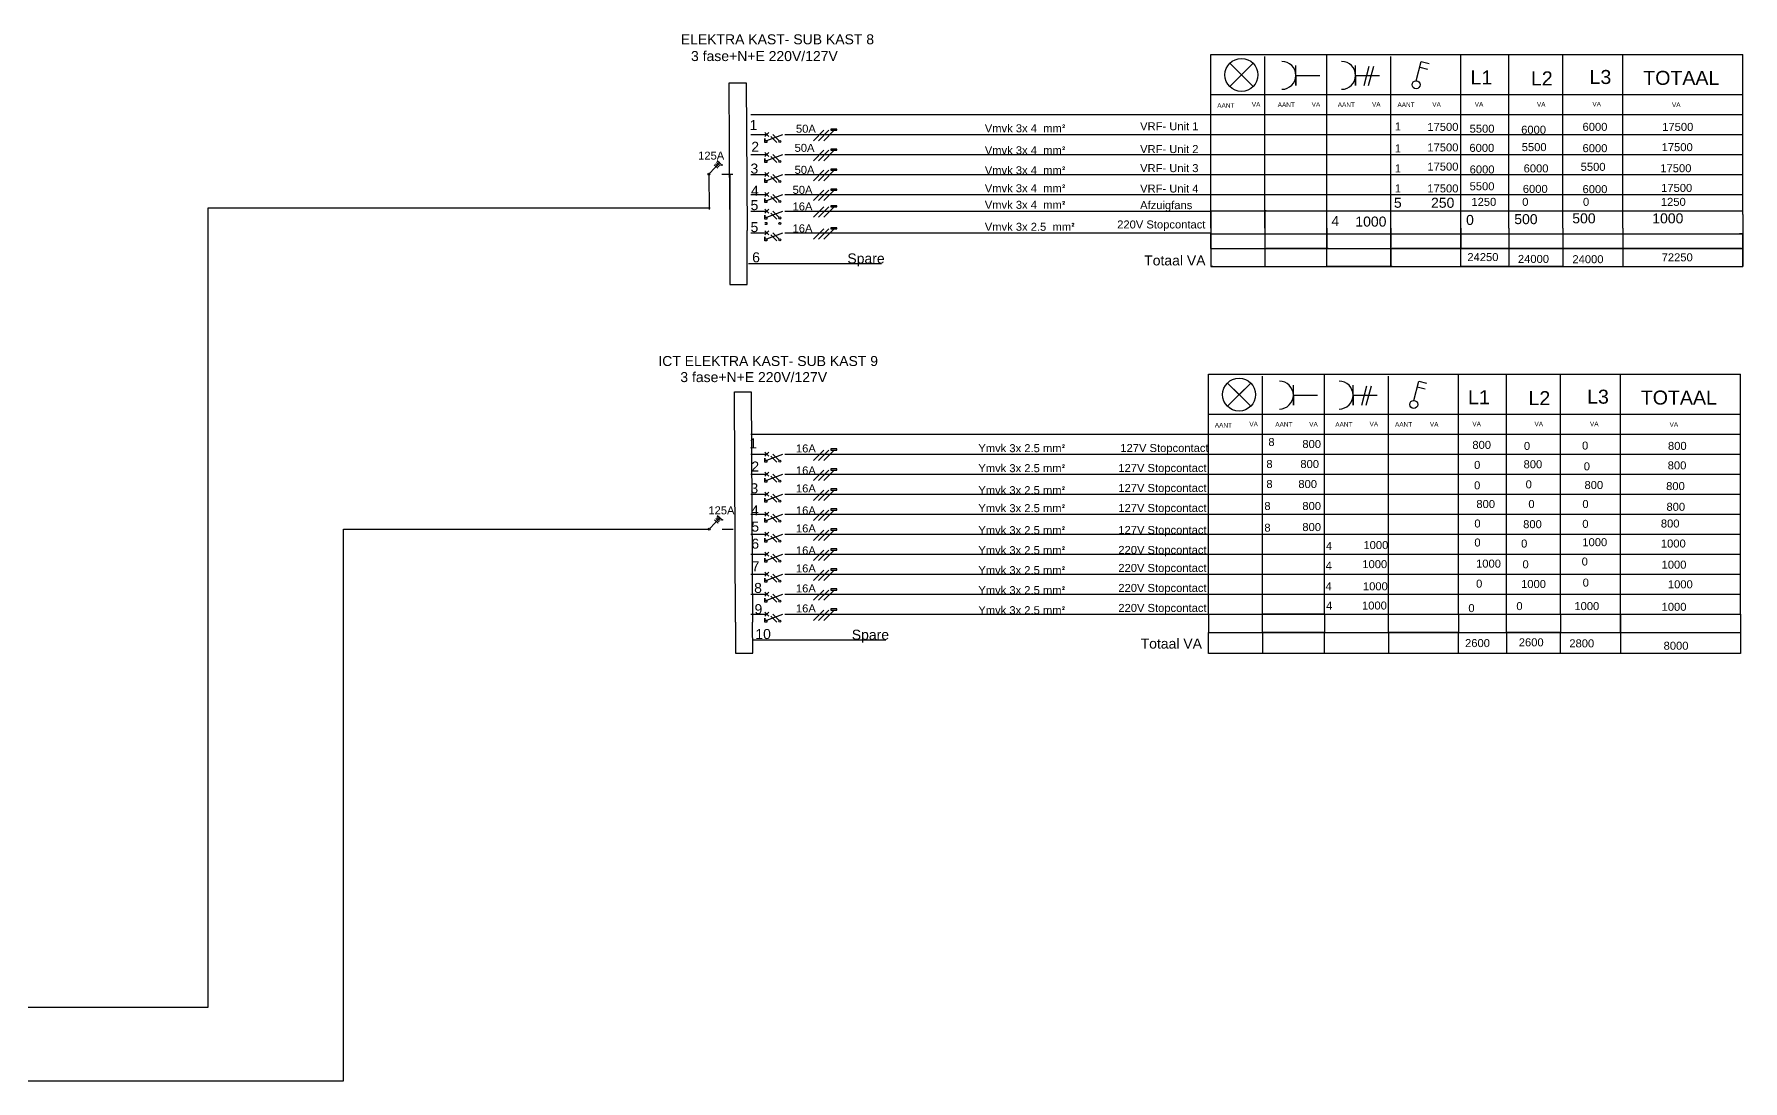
# Model space of a CAD drawing. Header units: inches. Extents: x 622 to 1689, y 364 to 1090.
# Drawn here: x 1262.3 to 1689.4, y 676.1 to 937.9 of the extents above; entities that cross this region are included whole.
import ezdxf

# ---------------------------------------------------------------- set-up
doc = ezdxf.new("R2010")
doc.units = ezdxf.units.IN
doc.header["$MEASUREMENT"] = 0
doc.linetypes.add('ACAD_ISO02W100', pattern=[15, 12, -3])
doc.layers.add('schakelkast stippel', color=7, linetype='ACAD_ISO02W100')
doc.layers.add('subpaneel kasten', color=7, linetype='Continuous')
doc.styles.get("Standard").update_dxf_attribs({"font": 'arial.ttf'})

msp = doc.modelspace()

# ---------------------------------------------------------------- linework, layer by layer
for p, q in [((1431.13, 903), (1433.56, 905.7)), ((1433.27, 905.37), (1432.82, 905.77)), ((1432.82, 905.77), (1433.64, 905.04)), ((1433.56, 905.7), (1432.97, 906.19)), ((1432.97, 906.19), (1433.58, 905.68)), ((1433.58, 905.68), (1434.12, 905.23)), ((1432.3, 905.18), (1433.12, 904.45)), ((1432.56, 905.48), (1433.38, 904.75)), ((1433.12, 904.45), (1433.2, 904.38)), ((1433.38, 904.75), (1433.46, 904.68)), ((1433.64, 905.04), (1433.72, 904.97)), ((1431.21, 814.26), (1433.64, 816.95)), ((1432.38, 816.43), (1433.21, 815.7)), ((1432.64, 816.73), (1433.46, 816)), ((1433.35, 816.63), (1432.9, 817.03)), ((1432.9, 817.03), (1433.72, 816.29)), ((1433.64, 816.95), (1433.05, 817.45)), ((1433.05, 817.45), (1433.67, 816.94)), ((1433.46, 816), (1433.54, 815.94)), ((1433.67, 816.94), (1434.2, 816.48)), ((1433.72, 816.29), (1433.8, 816.23)), ((1433.21, 815.7), (1433.28, 815.64))]:
    msp.add_line(p, q)
at = {"linetype": 'Continuous'}
for p, q in [((1430.96, 902.84), (1431.03, 894.04)), ((1436.16, 902.84), (1436.16, 882.88)), ((1305.76, 694.55), (1305.76, 894.41)), ((1305.76, 894.41), (1431.29, 894.41)), ((1556.41, 893.71), (1556.41, 879.8)), ((1570.23, 893.71), (1569.91, 893.71)), ((1569.91, 893.71), (1569.91, 884.31)), ((1689.41, 892.79), (1689.41, 879.8)), ((1440.5, 882.88), (1440.47, 888.78)), ((1585.41, 879.8), (1585.41, 889.39)), ((1585.41, 889.39), (1585.41, 884.31)), ((1601.41, 879.8), (1601.41, 889.39)), ((1601.41, 889.39), (1601.41, 879.8)), ((1618.91, 879.8), (1618.91, 889.39)), ((1618.91, 889.39), (1618.91, 884.31)), ((1630.91, 889.39), (1630.91, 879.8)), ((1644.41, 889.39), (1644.41, 879.8)), ((1659.41, 889.39), (1659.41, 879.8)), ((1556.41, 884.31), (1556.41, 887.98)), ((1556.41, 887.98), (1557.22, 887.98)), ((1556.6, 884.31), (1556.41, 884.31)), ((1556.6, 887.98), (1689.23, 887.98)), ((1569.91, 884.31), (1569.91, 879.8)), ((1585.73, 884.31), (1570.23, 884.31)), ((1585.41, 884.31), (1570.23, 884.31)), ((1659.73, 884.31), (1601.73, 884.31)), ((1618.91, 884.31), (1601.73, 884.31)), ((1631.23, 884.31), (1644.73, 884.31)), ((1659.73, 884.31), (1644.73, 884.31)), ((1689.09, 884.31), (1659.73, 884.31)), ((1689.41, 887.98), (1688.62, 887.98)), ((1689.41, 879.8), (1689.41, 887.98)), ((1436.16, 882.88), (1436.16, 875.25)), ((1440.54, 875.25), (1440.5, 882.88)), ((1556.41, 879.8), (1556.92, 879.8)), ((1556.6, 879.8), (1689.41, 879.8)), ((1556.92, 879.8), (1556.6, 879.8)), ((1601.41, 879.8), (1585.41, 879.8)), ((1601.73, 879.8), (1585.73, 879.8)), ((1630.91, 879.8), (1618.91, 879.8)), ((1619.23, 879.8), (1631.23, 879.8)), ((1644.41, 879.8), (1631.23, 879.8)), ((1644.73, 879.8), (1659.73, 879.8)), ((1436.16, 875.25), (1440.54, 875.25)), ((1339.56, 676.15), (1339.56, 814.09)), ((1339.56, 814.09), (1415.4, 814.09)), ((1415.4, 814.09), (1431.03, 814.09)), ((1437.61, 790.87), (1437.61, 783.05)), ((1441.89, 783.05), (1441.85, 790.87)), ((1555.8, 792.85), (1555.8, 788.29)), ((1584.8, 792.85), (1569.3, 792.85)), ((1569.3, 792.85), (1584.8, 792.85)), ((1569.3, 788.29), (1569.3, 792.35)), ((1584.8, 792.85), (1584.8, 788.29)), ((1600.8, 788.29), (1600.8, 792.85)), ((1600.8, 792.85), (1618.3, 792.85)), ((1618.3, 792.85), (1618.3, 788.29)), ((1630.3, 788.29), (1630.3, 792.85)), ((1630.3, 792.85), (1643.8, 792.85)), ((1643.8, 792.85), (1643.8, 788.29)), ((1658.8, 788.29), (1658.8, 792.85)), ((1658.8, 792.85), (1658.8, 783.02)), ((1688.8, 792.85), (1688.8, 783.02)), ((1555.8, 788.29), (1688.8, 788.29)), ((1555.8, 783.02), (1555.8, 788.29)), ((1555.8, 788.29), (1569.3, 788.29)), ((1584.8, 788.29), (1569.3, 788.29)), ((1569.3, 788.29), (1569.3, 783.02)), ((1584.8, 788.29), (1600.8, 788.29)), ((1584.8, 783.02), (1584.8, 788.29)), ((1618.3, 788.29), (1600.8, 788.29)), ((1600.8, 788.29), (1600.8, 783.02)), ((1618.3, 788.29), (1630.3, 788.29)), ((1618.3, 783.02), (1618.3, 788.29)), ((1643.8, 788.29), (1630.3, 788.29)), ((1630.3, 788.29), (1630.3, 783.02)), ((1643.8, 788.29), (1658.8, 788.29)), ((1643.8, 783.02), (1643.8, 788.29)), ((1437.61, 783.05), (1441.89, 783.05)), ((1688.8, 783.02), (1555.8, 783.02)), ((1600.8, 783.02), (1584.8, 783.02)), ((1630.3, 783.02), (1618.3, 783.02)), ((1658.8, 783.02), (1643.8, 783.02)), ((941.35, 694.55), (1305.76, 694.55)), ((931.24, 676.15), (1339.56, 676.15))]:
    msp.add_line(p, q, dxfattribs=at)
for centre, radius in [((1430.96, 902.84), 0.236), ((1434.19, 905.16), 0.0966), ((1434.28, 816.42), 0.0966), ((1431.04, 814.09), 0.236)]:
    msp.add_circle(centre, radius)
at = {"layer": 'subpaneel kasten'}
for p, q in [((1556.41, 932.79), (1689.41, 932.79)), ((1556.41, 889.39), (1556.41, 932.79)), ((1569.91, 889.39), (1569.91, 932.29)), ((1585.41, 889.39), (1585.41, 932.79)), ((1601.41, 889.39), (1601.41, 932.29)), ((1618.91, 889.39), (1618.91, 932.79)), ((1630.91, 889.39), (1630.91, 932.79)), ((1644.41, 889.39), (1644.41, 932.79)), ((1659.41, 889.39), (1659.41, 932.79)), ((1689.41, 892.79), (1689.41, 932.79)), ((1566.99, 930.59), (1561.17, 924.77)), ((1564.08, 927.68), (1561.17, 930.59)), ((1561.17, 930.59), (1566.99, 924.77)), ((1564.08, 927.68), (1566.99, 930.59)), ((1577.66, 925.06), (1577.66, 930.06)), ((1577.66, 927.56), (1583.66, 927.56)), ((1577.66, 927.56), (1577.66, 925.06)), ((1592.59, 925.06), (1592.59, 930.06)), ((1592.59, 927.56), (1598.59, 927.56)), ((1592.59, 927.56), (1592.59, 925.06)), ((1594.74, 925.02), (1596.03, 929.85)), ((1595.87, 925.02), (1597.16, 929.85)), ((1607.74, 926.23), (1609.04, 931.06)), ((1608.65, 929.61), (1610.58, 929.1)), ((1609.04, 931.06), (1610.97, 930.55)), ((1556.41, 922.79), (1689.41, 922.79)), ((1441.41, 917.79), (1556.41, 917.79)), ((1462.9, 914.09), (1461.44, 914.09)), ((1461.44, 914.09), (1461.44, 913.83)), ((1462.9, 913.83), (1462.9, 914.09)), ((1556.41, 917.79), (1689.41, 917.79)), ((1441.41, 912.79), (1445.41, 912.79)), ((1445.91, 913.29), (1444.91, 912.29)), ((1444.91, 913.29), (1445.91, 912.29)), ((1444.91, 910.79), (1444.91, 911.79)), ((1444.91, 911.79), (1444.91, 911.29)), ((1444.91, 911.29), (1445.41, 911.29)), ((1444.91, 910.79), (1444.91, 910.79)), ((1444.91, 910.79), (1444.91, 910.79)), ((1445.41, 910.79), (1444.91, 910.79)), ((1445.41, 911.29), (1449.41, 912.79)), ((1445.41, 911.29), (1445.41, 910.79)), ((1446.41, 912.29), (1447.91, 910.79)), ((1446.91, 912.79), (1448.41, 911.29)), ((1448.41, 911.29), (1447.91, 911.79)), ((1447.91, 911.79), (1447.91, 911.79)), ((1449.91, 912.79), (1556.41, 912.79)), ((1457.07, 911.24), (1459.65, 913.83)), ((1457.41, 912.79), (1556.71, 912.79)), ((1458.36, 911.24), (1460.94, 913.83)), ((1459.65, 911.24), (1462.24, 913.83)), ((1461.44, 913.83), (1461.7, 913.83)), ((1461.57, 913.83), (1462.9, 913.83)), ((1556.41, 912.79), (1689.41, 912.79)), ((1441.41, 907.79), (1445.41, 907.79)), ((1445.91, 908.29), (1444.91, 907.29)), ((1444.91, 908.29), (1445.91, 907.29)), ((1444.91, 905.79), (1444.91, 906.79)), ((1444.91, 906.79), (1444.91, 906.29)), ((1444.91, 906.29), (1445.41, 906.29)), ((1444.91, 905.79), (1444.91, 905.79)), ((1444.91, 905.79), (1444.91, 905.79)), ((1445.41, 905.79), (1444.91, 905.79)), ((1445.41, 906.29), (1449.41, 907.79)), ((1445.41, 906.29), (1445.41, 905.79)), ((1446.41, 907.29), (1447.91, 905.79)), ((1446.91, 907.79), (1448.41, 906.29)), ((1448.41, 906.29), (1447.91, 906.79)), ((1447.91, 906.79), (1447.91, 906.79)), ((1449.91, 907.79), (1556.41, 907.79)), ((1457.07, 906.24), (1459.65, 908.83)), ((1457.41, 907.79), (1556.61, 907.79)), ((1458.36, 906.24), (1460.94, 908.83)), ((1459.65, 906.24), (1462.24, 908.83)), ((1462.9, 909.09), (1461.44, 909.09)), ((1461.44, 909.09), (1461.44, 908.83)), ((1461.44, 908.83), (1461.7, 908.83)), ((1461.57, 908.83), (1462.9, 908.83)), ((1462.9, 908.83), (1462.9, 909.09)), ((1556.41, 907.79), (1689.41, 907.79)), ((1434.19, 902.84), (1436.91, 902.84)), ((1441.41, 902.79), (1445.41, 902.79)), ((1445.91, 903.29), (1444.91, 902.29)), ((1444.91, 903.29), (1445.91, 902.29)), ((1444.91, 900.79), (1444.91, 901.79)), ((1444.91, 901.79), (1444.91, 901.29)), ((1444.91, 901.29), (1445.41, 901.29)), ((1445.41, 901.29), (1449.41, 902.79)), ((1445.41, 901.29), (1445.41, 900.79)), ((1446.41, 902.29), (1447.91, 900.79)), ((1446.91, 902.79), (1448.41, 901.29)), ((1448.41, 901.29), (1447.91, 901.79)), ((1447.91, 901.79), (1447.91, 901.79)), ((1449.91, 902.79), (1556.41, 902.79)), ((1457.07, 901.24), (1459.65, 903.83)), ((1457.91, 902.79), (1556.31, 902.79)), ((1458.36, 901.24), (1460.94, 903.83)), ((1459.65, 901.24), (1462.24, 903.83)), ((1462.9, 904.09), (1461.44, 904.09)), ((1461.44, 904.09), (1461.44, 903.83)), ((1461.44, 903.83), (1461.7, 903.83)), ((1461.57, 903.83), (1462.9, 903.83)), ((1462.9, 903.83), (1462.9, 904.09)), ((1556.41, 902.79), (1689.41, 902.79)), ((1556.41, 902.79), (1689.41, 902.79)), ((1556.41, 902.79), (1689.41, 902.79)), ((1441.41, 897.79), (1445.41, 897.79)), ((1444.91, 900.79), (1444.91, 900.79)), ((1444.91, 900.79), (1444.91, 900.79)), ((1445.41, 900.79), (1444.91, 900.79)), ((1445.91, 898.29), (1444.91, 897.29)), ((1444.91, 898.29), (1445.91, 897.29)), ((1445.41, 896.29), (1449.41, 897.79)), ((1446.41, 897.29), (1447.91, 895.79)), ((1446.91, 897.79), (1448.41, 896.29)), ((1449.91, 897.79), (1556.41, 897.79)), ((1457.07, 896.24), (1459.65, 898.83)), ((1457.41, 897.79), (1556.41, 897.79)), ((1458.36, 896.24), (1460.94, 898.83)), ((1459.65, 896.24), (1462.24, 898.83)), ((1462.9, 899.09), (1461.44, 899.09)), ((1461.44, 899.09), (1461.44, 898.83)), ((1461.44, 898.83), (1461.7, 898.83)), ((1461.57, 898.83), (1462.9, 898.83)), ((1462.9, 898.83), (1462.9, 899.09)), ((1556.41, 897.79), (1689.41, 897.79)), ((1556.41, 897.79), (1689.41, 897.79)), ((1441.41, 893.65), (1445.41, 893.65)), ((1444.91, 895.79), (1444.91, 896.79)), ((1444.91, 896.79), (1444.91, 896.29)), ((1444.91, 896.29), (1445.41, 896.29)), ((1444.91, 895.79), (1444.91, 895.79)), ((1444.91, 895.79), (1444.91, 895.79)), ((1445.41, 895.79), (1444.91, 895.79)), ((1445.91, 894.15), (1444.91, 893.15)), ((1444.91, 894.15), (1445.91, 893.15)), ((1445.41, 896.29), (1445.41, 895.79)), ((1445.41, 892.15), (1449.41, 893.65)), ((1446.41, 893.15), (1447.91, 891.65)), ((1446.91, 893.65), (1448.41, 892.15)), ((1448.41, 896.29), (1447.91, 896.79)), ((1447.91, 896.79), (1447.91, 896.79)), ((1449.91, 893.65), (1556.41, 893.65)), ((1457.07, 892.1), (1459.65, 894.69)), ((1457.41, 893.65), (1556.41, 893.65)), ((1458.36, 892.1), (1460.94, 894.69)), ((1459.65, 892.1), (1462.24, 894.69)), ((1462.9, 894.95), (1461.44, 894.95)), ((1461.44, 894.95), (1461.44, 894.69)), ((1461.44, 894.69), (1461.7, 894.69)), ((1461.57, 894.69), (1462.9, 894.69)), ((1462.9, 894.69), (1462.9, 894.95)), ((1556.28, 893.71), (1689.28, 893.71)), ((1444.91, 891.65), (1444.91, 892.65)), ((1444.91, 892.65), (1444.91, 892.15)), ((1444.91, 892.15), (1445.41, 892.15)), ((1444.91, 891.65), (1444.91, 891.65)), ((1444.91, 891.65), (1444.91, 891.65)), ((1445.41, 891.65), (1444.91, 891.65)), ((1444.91, 890.81), (1445.41, 890.81)), ((1444.91, 890.31), (1444.91, 890.31)), ((1444.91, 890.31), (1444.91, 890.31)), ((1445.41, 890.31), (1444.91, 890.31)), ((1445.91, 888.66), (1444.91, 887.66)), ((1444.91, 888.66), (1445.91, 887.66)), ((1445.41, 892.15), (1445.41, 891.65)), ((1445.41, 890.81), (1445.41, 890.31)), ((1448.41, 892.15), (1447.91, 892.65)), ((1447.91, 892.65), (1447.91, 892.65)), ((1457.07, 886.61), (1459.65, 889.2)), ((1458.36, 886.61), (1460.94, 889.2)), ((1459.65, 886.61), (1462.24, 889.2)), ((1462.9, 889.46), (1461.44, 889.46)), ((1461.44, 889.46), (1461.44, 889.2)), ((1461.44, 889.2), (1461.7, 889.2)), ((1461.57, 889.2), (1462.9, 889.2)), ((1462.9, 889.2), (1462.9, 889.46)), ((1441.41, 888.16), (1445.41, 888.16)), ((1444.91, 886.16), (1444.91, 887.16)), ((1444.91, 887.16), (1444.91, 886.66)), ((1444.91, 886.66), (1445.41, 886.66)), ((1444.91, 886.16), (1444.91, 886.16)), ((1444.91, 886.16), (1444.91, 886.16)), ((1445.41, 886.16), (1444.91, 886.16)), ((1445.41, 886.66), (1449.41, 888.16)), ((1445.41, 886.66), (1445.41, 886.16)), ((1446.41, 887.66), (1447.91, 886.16)), ((1446.91, 888.16), (1448.41, 886.66)), ((1448.41, 886.66), (1447.91, 887.16)), ((1447.91, 887.16), (1447.91, 887.16)), ((1449.91, 888.16), (1556.41, 888.16)), ((1457.41, 888.16), (1556.41, 888.16)), ((1556.6, 884.31), (1689.41, 884.31)), ((1440.86, 880.5), (1474.06, 880.5)), ((1555.8, 852.85), (1688.8, 852.85)), ((1555.8, 792.85), (1555.8, 852.85)), ((1566.38, 850.64), (1560.56, 844.82)), ((1563.47, 847.73), (1560.56, 850.64)), ((1560.56, 850.64), (1566.38, 844.82)), ((1563.47, 847.73), (1566.38, 850.64)), ((1569.3, 792.35), (1569.3, 852.35)), ((1577.05, 845.11), (1577.05, 850.11)), ((1584.8, 792.85), (1584.8, 852.85)), ((1591.98, 845.11), (1591.98, 850.11)), ((1600.8, 792.35), (1600.8, 852.35)), ((1607.13, 846.29), (1608.43, 851.12)), ((1608.43, 851.12), (1610.36, 850.6)), ((1618.3, 792.85), (1618.3, 852.85)), ((1630.3, 792.85), (1630.3, 852.85)), ((1643.8, 792.85), (1643.8, 852.85)), ((1658.8, 792.85), (1658.8, 852.85)), ((1688.8, 792.85), (1688.8, 852.85)), ((1577.05, 847.61), (1583.05, 847.61)), ((1577.05, 847.61), (1577.05, 845.11)), ((1591.98, 847.61), (1597.98, 847.61)), ((1591.98, 847.61), (1591.98, 845.11)), ((1594.13, 845.08), (1595.43, 849.91)), ((1595.26, 845.08), (1596.55, 849.91)), ((1608.04, 849.67), (1609.97, 849.15)), ((1555.8, 842.85), (1688.8, 842.85)), ((1441.42, 837.85), (1556.42, 837.85)), ((1555.8, 837.85), (1688.8, 837.85)), ((1445.92, 833.35), (1444.92, 832.35)), ((1444.92, 833.35), (1445.92, 832.35)), ((1457.08, 831.3), (1459.66, 833.88)), ((1458.37, 831.3), (1460.95, 833.88)), ((1459.66, 831.3), (1462.24, 833.88)), ((1462.91, 834.15), (1461.45, 834.15)), ((1461.45, 834.15), (1461.45, 833.88)), ((1461.45, 833.88), (1461.71, 833.88)), ((1461.58, 833.88), (1462.91, 833.88)), ((1462.91, 833.88), (1462.91, 834.15)), ((1441.42, 832.85), (1445.42, 832.85)), ((1444.92, 830.85), (1444.92, 831.85)), ((1444.92, 831.85), (1444.92, 831.35)), ((1444.92, 831.35), (1445.42, 831.35)), ((1444.92, 830.85), (1444.92, 830.85)), ((1444.92, 830.85), (1444.92, 830.85)), ((1445.42, 830.85), (1444.92, 830.85)), ((1445.42, 831.35), (1449.42, 832.85)), ((1445.42, 831.35), (1445.42, 830.85)), ((1446.42, 832.35), (1447.92, 830.85)), ((1446.92, 832.85), (1448.42, 831.35)), ((1448.42, 831.35), (1447.92, 831.85)), ((1447.92, 831.85), (1447.92, 831.85)), ((1449.92, 832.85), (1556.42, 832.85)), ((1457.08, 826.3), (1459.66, 828.88)), ((1457.42, 832.85), (1556.71, 832.85)), ((1458.37, 826.3), (1460.95, 828.88)), ((1459.66, 826.3), (1462.24, 828.88)), ((1462.91, 829.15), (1461.45, 829.15)), ((1461.45, 829.15), (1461.45, 828.88)), ((1461.45, 828.88), (1461.71, 828.88)), ((1461.58, 828.88), (1462.91, 828.88)), ((1462.91, 828.88), (1462.91, 829.15)), ((1555.8, 832.85), (1688.8, 832.85)), ((1441.42, 827.85), (1445.42, 827.85)), ((1445.92, 828.35), (1444.92, 827.35)), ((1444.92, 828.35), (1445.92, 827.35)), ((1444.92, 825.85), (1444.92, 826.85)), ((1444.92, 826.85), (1444.92, 826.35)), ((1444.92, 826.35), (1445.42, 826.35)), ((1444.92, 825.85), (1444.92, 825.85)), ((1444.92, 825.85), (1444.92, 825.85)), ((1445.42, 825.85), (1444.92, 825.85)), ((1445.42, 826.35), (1449.42, 827.85)), ((1445.42, 826.35), (1445.42, 825.85)), ((1446.42, 827.35), (1447.92, 825.85)), ((1446.92, 827.85), (1448.42, 826.35)), ((1448.42, 826.35), (1447.92, 826.85)), ((1447.92, 826.85), (1447.92, 826.85)), ((1449.92, 827.85), (1556.42, 827.85)), ((1457.42, 827.85), (1556.61, 827.85)), ((1555.8, 827.85), (1688.8, 827.85)), ((1441.42, 822.85), (1445.42, 822.85)), ((1445.92, 823.35), (1444.92, 822.35)), ((1444.92, 823.35), (1445.92, 822.35)), ((1444.92, 820.85), (1444.92, 821.85)), ((1444.92, 821.85), (1444.92, 821.35)), ((1444.92, 821.35), (1445.42, 821.35)), ((1444.92, 820.85), (1444.92, 820.85)), ((1444.92, 820.85), (1444.92, 820.85)), ((1445.42, 820.85), (1444.92, 820.85)), ((1445.42, 821.35), (1449.42, 822.85)), ((1445.42, 821.35), (1445.42, 820.85)), ((1446.42, 822.35), (1447.92, 820.85)), ((1446.92, 822.85), (1448.42, 821.35)), ((1448.42, 821.35), (1447.92, 821.85)), ((1447.92, 821.85), (1447.92, 821.85)), ((1449.92, 822.85), (1556.42, 822.85)), ((1457.08, 821.3), (1459.66, 823.88)), ((1457.92, 822.85), (1556.32, 822.85)), ((1458.37, 821.3), (1460.95, 823.88)), ((1459.66, 821.3), (1462.24, 823.88)), ((1462.91, 824.15), (1461.45, 824.15)), ((1461.45, 824.15), (1461.45, 823.88)), ((1461.45, 823.88), (1461.71, 823.88)), ((1461.58, 823.88), (1462.91, 823.88)), ((1462.91, 823.88), (1462.91, 824.15)), ((1555.8, 822.85), (1688.8, 822.85)), ((1555.8, 822.85), (1688.8, 822.85)), ((1555.8, 822.85), (1688.8, 822.85)), ((1441.42, 817.85), (1445.42, 817.85)), ((1445.92, 818.35), (1444.92, 817.35)), ((1444.92, 818.35), (1445.92, 817.35)), ((1444.92, 815.85), (1444.92, 816.85)), ((1444.92, 816.85), (1444.92, 816.35)), ((1444.92, 816.35), (1445.42, 816.35)), ((1444.92, 815.85), (1444.92, 815.85)), ((1444.92, 815.85), (1444.92, 815.85)), ((1445.42, 815.85), (1444.92, 815.85)), ((1445.42, 816.35), (1449.42, 817.85)), ((1445.42, 816.35), (1445.42, 815.85)), ((1446.42, 817.35), (1447.92, 815.85)), ((1446.92, 817.85), (1448.42, 816.35)), ((1448.42, 816.35), (1447.92, 816.85)), ((1447.92, 816.85), (1447.92, 816.85)), ((1449.92, 817.85), (1556.42, 817.85)), ((1457.08, 816.3), (1459.66, 818.88)), ((1457.42, 817.85), (1556.42, 817.85)), ((1458.37, 816.3), (1460.95, 818.88)), ((1459.66, 816.3), (1462.24, 818.88)), ((1462.91, 819.15), (1461.45, 819.15)), ((1461.45, 819.15), (1461.45, 818.88)), ((1461.45, 818.88), (1461.71, 818.88)), ((1461.58, 818.88), (1462.91, 818.88)), ((1462.91, 818.88), (1462.91, 819.15)), ((1555.8, 817.85), (1688.8, 817.85)), ((1555.8, 817.85), (1688.8, 817.85)), ((1434.28, 814.09), (1436.99, 814.09)), ((1441.42, 812.85), (1445.42, 812.85)), ((1445.92, 813.35), (1444.92, 812.35)), ((1444.92, 813.35), (1445.92, 812.35)), ((1444.92, 810.85), (1444.92, 811.85)), ((1444.92, 811.85), (1444.92, 811.35)), ((1445.42, 811.35), (1449.42, 812.85)), ((1446.42, 812.35), (1447.92, 810.85)), ((1446.92, 812.85), (1448.42, 811.35)), ((1448.42, 811.35), (1447.92, 811.85)), ((1447.92, 811.85), (1447.92, 811.85)), ((1449.92, 812.85), (1556.42, 812.85)), ((1457.08, 811.3), (1459.66, 813.88)), ((1457.92, 812.85), (1556.42, 812.85)), ((1458.37, 811.3), (1460.95, 813.88)), ((1459.66, 811.3), (1462.24, 813.88)), ((1462.91, 814.15), (1461.45, 814.15)), ((1461.45, 814.15), (1461.45, 813.88)), ((1461.45, 813.88), (1461.71, 813.88)), ((1461.58, 813.88), (1462.91, 813.88)), ((1462.91, 813.88), (1462.91, 814.15)), ((1555.8, 812.85), (1688.8, 812.85)), ((1441.42, 807.85), (1445.42, 807.85)), ((1444.92, 811.35), (1445.42, 811.35)), ((1444.92, 810.85), (1444.92, 810.85)), ((1444.92, 810.85), (1444.92, 810.85)), ((1445.42, 810.85), (1444.92, 810.85)), ((1445.92, 808.35), (1444.92, 807.35)), ((1444.92, 808.35), (1445.92, 807.35)), ((1445.42, 811.35), (1445.42, 810.85)), ((1445.42, 806.35), (1449.42, 807.85)), ((1446.42, 807.35), (1447.92, 805.85)), ((1446.92, 807.85), (1448.42, 806.35)), ((1449.92, 807.85), (1556.42, 807.85)), ((1457.08, 806.3), (1459.66, 808.88)), ((1457.92, 807.85), (1556.42, 807.85)), ((1458.37, 806.3), (1460.95, 808.88)), ((1459.66, 806.3), (1462.24, 808.88)), ((1462.91, 809.15), (1461.45, 809.15)), ((1461.45, 809.15), (1461.45, 808.88)), ((1461.45, 808.88), (1461.71, 808.88)), ((1461.58, 808.88), (1462.91, 808.88)), ((1462.91, 808.88), (1462.91, 809.15)), ((1555.8, 807.85), (1688.8, 807.85)), ((1444.92, 805.85), (1444.92, 806.85)), ((1444.92, 806.85), (1444.92, 806.35)), ((1444.92, 806.35), (1445.42, 806.35)), ((1444.92, 805.85), (1444.92, 805.85)), ((1444.92, 805.85), (1444.92, 805.85)), ((1445.42, 805.85), (1444.92, 805.85)), ((1445.92, 803.35), (1444.92, 802.35)), ((1444.92, 803.35), (1445.92, 802.35)), ((1445.42, 806.35), (1445.42, 805.85)), ((1448.42, 806.35), (1447.92, 806.85)), ((1447.92, 806.85), (1447.92, 806.85)), ((1457.08, 801.3), (1459.66, 803.88)), ((1458.37, 801.3), (1460.95, 803.88)), ((1459.66, 801.3), (1462.24, 803.88)), ((1462.91, 804.15), (1461.45, 804.15)), ((1461.45, 804.15), (1461.45, 803.88)), ((1461.45, 803.88), (1461.71, 803.88)), ((1461.58, 803.88), (1462.91, 803.88)), ((1462.91, 803.88), (1462.91, 804.15)), ((1441.42, 802.85), (1445.42, 802.85)), ((1444.92, 800.85), (1444.92, 801.85)), ((1444.92, 801.85), (1444.92, 801.35)), ((1444.92, 801.35), (1445.42, 801.35)), ((1444.92, 800.85), (1444.92, 800.85)), ((1444.92, 800.85), (1444.92, 800.85)), ((1445.42, 800.85), (1444.92, 800.85)), ((1445.42, 801.35), (1449.42, 802.85)), ((1445.42, 801.35), (1445.42, 800.85)), ((1446.42, 802.35), (1447.92, 800.85)), ((1446.92, 802.85), (1448.42, 801.35)), ((1448.42, 801.35), (1447.92, 801.85)), ((1447.92, 801.85), (1447.92, 801.85)), ((1449.92, 802.85), (1556.42, 802.85)), ((1457.08, 796.3), (1459.66, 798.88)), ((1457.42, 802.85), (1556.52, 802.85)), ((1458.37, 796.3), (1460.95, 798.88)), ((1459.66, 796.3), (1462.24, 798.88)), ((1462.91, 799.15), (1461.45, 799.15)), ((1461.45, 799.15), (1461.45, 798.88)), ((1461.45, 798.88), (1461.71, 798.88)), ((1461.58, 798.88), (1462.91, 798.88)), ((1462.91, 798.88), (1462.91, 799.15)), ((1555.8, 802.85), (1688.8, 802.85)), ((1441.42, 797.85), (1445.42, 797.85)), ((1445.92, 798.35), (1444.92, 797.35)), ((1444.92, 798.35), (1445.92, 797.35)), ((1444.92, 795.85), (1444.92, 796.85)), ((1444.92, 796.85), (1444.92, 796.35)), ((1444.92, 796.35), (1445.42, 796.35)), ((1444.92, 795.85), (1444.92, 795.85)), ((1444.92, 795.85), (1444.92, 795.85)), ((1445.42, 795.85), (1444.92, 795.85)), ((1444.92, 795.84), (1444.92, 795.84)), ((1444.92, 795.84), (1444.92, 795.84)), ((1445.42, 795.84), (1444.92, 795.84)), ((1445.42, 796.35), (1449.42, 797.85)), ((1445.42, 796.35), (1445.42, 795.85)), ((1446.42, 797.35), (1447.92, 795.85)), ((1446.92, 797.85), (1448.42, 796.35)), ((1448.42, 796.35), (1447.92, 796.85)), ((1447.92, 796.85), (1447.92, 796.85)), ((1449.92, 797.85), (1556.42, 797.85)), ((1457.42, 797.85), (1556.42, 797.85)), ((1555.8, 797.85), (1688.8, 797.85)), ((1441.42, 792.84), (1445.42, 792.84)), ((1445.92, 793.34), (1444.92, 792.34)), ((1444.92, 793.34), (1445.92, 792.34)), ((1444.92, 790.84), (1444.92, 791.84)), ((1444.92, 791.84), (1444.92, 791.34)), ((1444.92, 791.34), (1445.42, 791.34)), ((1444.92, 790.84), (1444.92, 790.84)), ((1444.92, 790.84), (1444.92, 790.84)), ((1445.42, 790.84), (1444.92, 790.84)), ((1445.42, 791.34), (1449.42, 792.84)), ((1445.42, 791.34), (1445.42, 790.84)), ((1446.42, 792.34), (1447.92, 790.84)), ((1446.92, 792.84), (1448.42, 791.34)), ((1448.42, 791.34), (1447.92, 791.84)), ((1447.92, 791.84), (1447.92, 791.84)), ((1449.92, 792.84), (1556.42, 792.84)), ((1457.08, 791.29), (1459.66, 793.88)), ((1457.42, 792.84), (1556.42, 792.84)), ((1458.37, 791.29), (1460.95, 793.88)), ((1459.66, 791.29), (1462.24, 793.88)), ((1462.91, 794.14), (1461.45, 794.14)), ((1461.45, 794.14), (1461.45, 793.88)), ((1461.45, 793.88), (1461.71, 793.88)), ((1461.58, 793.88), (1462.91, 793.88)), ((1462.91, 793.88), (1462.91, 794.14)), ((1555.8, 792.85), (1688.8, 792.85)), ((1441.96, 786.41), (1475.16, 786.41))]:
    msp.add_line(p, q, dxfattribs=at)
for points in [[(1436.2, 894.04), (1436.05, 925.68), (1440.29, 925.68), (1440.47, 888.78)], [(1437.61, 790.87), (1437.31, 848.43), (1441.55, 848.43), (1441.85, 790.87)]]:
    msp.add_lwpolyline(points, dxfattribs=at)
for centre, radius in [((1564.08, 927.68), 4.12), ((1607.74, 925.23), 1), ((1448.67, 911.05), 0.258), ((1448.67, 906.05), 0.258), ((1448.67, 901.05), 0.258), ((1448.67, 896.05), 0.258), ((1448.67, 891.91), 0.258), ((1448.67, 890.56), 0.258), ((1448.67, 886.42), 0.258), ((1563.47, 847.73), 4.12), ((1607.13, 845.28), 1), ((1448.68, 831.11), 0.258), ((1448.68, 826.11), 0.258), ((1448.68, 821.11), 0.258), ((1448.68, 816.11), 0.258), ((1448.68, 811.11), 0.258), ((1448.68, 806.11), 0.258), ((1448.68, 801.11), 0.258), ((1448.68, 796.11), 0.258), ((1448.68, 791.1), 0.258)]:
    msp.add_circle(centre, radius, dxfattribs=at)
for centre in [(1574.18, 927.56), (1589.11, 927.56), (1573.57, 847.61), (1588.5, 847.61)]:
    msp.add_arc(centre, 3.48, 270, 90, dxfattribs=at)

# ---------------------------------------------------------------- texts
at = {"layer": 'schakelkast stippel', "attachment_point": 5}
for s, width, heights, insert, char_height in [('L1', 6.8611, [7.75], (1624.05, 927.04), 3.5), ('L2', 6.8611, [7.75], (1639.16, 926.81), 3.5), ('L3', 6.8611, [7.75], (1653.81, 927.14), 3.5), ('TOTAAL', 6.8611, [7.75], (1674.03, 926.92), 3.5), ('AANT', 5.2929, [4.52], (1560.17, 920.04), 1.15), ('VA', 5.2929, [4.52], (1567.73, 920.3), 1.15), ('AANT', 5.2929, [4.52], (1575.28, 920.24), 1.15), ('VA', 5.2929, [4.52], (1582.7, 920.29), 1.15), ('AANT', 5.2929, [4.52], (1590.29, 920.23), 1.15), ('VA', 5.2929, [4.52], (1597.78, 920.32), 1.15), ('AANT', 5.2929, [4.52], (1605.22, 920.24), 1.15), ('VA', 5.2929, [4.52], (1612.85, 920.28), 1.15), ('VA', 5.2929, [4.52], (1623.47, 920.34), 1.15), ('VA', 5.2929, [4.52], (1639.01, 920.32), 1.15), ('VA', 5.2929, [4.52], (1652.88, 920.37), 1.15), ('VA', 5.2929, [4.52], (1672.77, 920.22), 1.15), ('L1', 6.8611, [7.75], (1623.44, 847.09), 3.5), ('L2', 6.8611, [7.75], (1638.55, 846.86), 3.5), ('L3', 6.8611, [7.75], (1653.2, 847.2), 3.5), ('TOTAAL', 6.8611, [7.75], (1673.42, 846.98), 3.5), ('AANT', 5.2929, [4.52], (1559.56, 840.09), 1.15), ('VA', 5.2929, [4.52], (1567.12, 840.36), 1.15), ('AANT', 5.2929, [4.52], (1574.68, 840.3), 1.15), ('VA', 5.2929, [4.52], (1582.09, 840.34), 1.15), ('AANT', 5.2929, [4.52], (1589.68, 840.28), 1.15), ('VA', 5.2929, [4.52], (1597.17, 840.37), 1.15), ('AANT', 5.2929, [4.52], (1604.61, 840.3), 1.15), ('VA', 5.2929, [4.52], (1612.25, 840.33), 1.15), ('VA', 5.2929, [4.52], (1622.87, 840.4), 1.15), ('VA', 5.2929, [4.52], (1638.4, 840.38), 1.15), ('VA', 5.2929, [4.52], (1652.27, 840.42), 1.15), ('VA', 5.2929, [4.52], (1672.17, 840.27), 1.15)]:
    msp.add_mtext_dynamic_manual_height_columns(s, width=width, gutter_width=5.71, heights=heights, dxfattribs=dict(at, insert=insert, char_height=char_height))
at = {"layer": 'subpaneel kasten'}
for s, height, p in [('ELEKTRA KAST- SUB KAST 8', 2.5, (1423.91, 935.34)), ('3 fase+N+E 220V/127V', 2.5, (1426.47, 931.15)), ('1', 2.5, (1441.1, 913.89)), ('50A', 2, (1452.7, 913.23)), ('VRF- Unit 1', 2, (1538.74, 913.85)), ('17500', 2, (1610.55, 913.69)), ('5500', 2, (1621.11, 913.24)), ('6000', 2, (1634, 912.98)), ('6000', 2, (1649.34, 913.7)), ('17500', 2, (1669.26, 913.69)), ('2', 2.5, (1441.54, 908.46)), ('50A', 2, (1452.36, 908.45)), ('VRF- Unit 2', 2, (1538.74, 908.14)), ('17500', 2, (1610.55, 908.56)), ('6000', 2, (1621.06, 908.44)), ('5500', 2, (1634.14, 908.63)), ('6000', 2, (1649.34, 908.37)), ('17500', 2, (1669.12, 908.62)), ('125A', 2, (1428.25, 906.5)), ('3', 2.5, (1441.33, 903.02)), ('17500', 2, (1610.55, 903.76)), ('5500', 2, (1648.87, 903.7)), ('50A', 2, (1452.36, 902.95)), ('VRF- Unit 3', 2, (1538.74, 903.38)), ('6000', 2, (1621.12, 903.05)), ('6000', 2, (1634.61, 903.31)), ('17500', 2, (1668.79, 903.36)), ('4', 2.5, (1441.44, 897.48)), ('50A', 2, (1451.86, 897.95)), ('VRF- Unit 4', 2, (1538.74, 898.27)), ('17500', 2, (1610.55, 898.3)), ('5500', 2, (1621.11, 898.84)), ('6000', 2, (1634.41, 898.18)), ('6000', 2, (1649.34, 898.12)), ('17500', 2, (1668.99, 898.43)), ('5', 2.5, (1441.36, 893.87)), ('16A', 2, (1451.86, 893.8)), ('Afzuigfans', 2, (1538.74, 894.13)), ('5', 2.5, (1602.19, 894.46)), ('250', 2.5, (1611.47, 894.46)), ('1250', 2, (1621.56, 894.94)), ('500', 2.5, (1632.28, 890.37)), ('0', 2, (1634.26, 894.94)), ('500', 2.5, (1646.78, 890.57)), ('0', 2, (1649.45, 894.94)), ('1000', 2.5, (1666.78, 890.57)), ('1250', 2, (1668.92, 894.94)), ('5', 2.5, (1441.36, 888.38)), ('16A', 2, (1451.86, 888.31)), ('220V Stopcontact ', 2, (1533.01, 889.29)), ('4', 2.5, (1586.56, 889.9)), ('1000', 2.5, (1592.55, 889.76)), ('0', 2.5, (1620.23, 890.17)), ('6', 2.5, (1441.76, 880.82)), ('Spare ', 2.5, (1465.56, 880.54)), ('Totaal VA', 2.5, (1539.76, 880.05)), ('24250', 2, (1620.55, 881.13)), ('24000', 2, (1633.19, 880.67)), ('24000', 2, (1646.81, 880.6)), ('72250', 2, (1669.12, 881.07)), ('ICT ELEKTRA KAST- SUB KAST 9', 2.5, (1418.3, 854.89)), ('3 fase+N+E 220V/127V', 2.5, (1423.8, 850.87)), ('1', 2.5, (1441.01, 834.27)), ('16A', 2, (1452.7, 833.28)), ('16A', 2, (1452.7, 833.28)), ('127V Stopcontact ', 2, (1533.8, 833.4)), ('8', 2, (1570.8, 834.88)), ('800', 2, (1579.3, 834.38)), ('800', 2, (1621.8, 834.17)), ('0', 2, (1634.69, 833.91)), ('0', 2, (1649.22, 834)), ('800', 2, (1670.7, 833.92)), ('2', 2.5, (1441.55, 828.51)), ('16A', 2, (1452.7, 827.78)), ('127V Stopcontact ', 2, (1533.3, 828.4)), ('8', 2, (1570.3, 829.38)), ('800', 2, (1578.8, 829.38)), ('0', 2, (1622.23, 829.16)), ('800', 2, (1634.6, 829.33)), ('0', 2, (1649.65, 828.81)), ('800', 2, (1670.63, 829.05)), ('3', 2.5, (1441.33, 823.07)), ('16A', 2, (1452.7, 823.28)), ('127V Stopcontact ', 2, (1533.3, 823.4)), ('8', 2, (1570.3, 824.38)), ('800', 2, (1578.3, 824.38)), ('0', 2, (1622.23, 824.06)), ('0', 2, (1635.12, 824.31)), ('800', 2, (1649.83, 824.14)), ('800', 2, (1670.24, 823.87)), ('127V Stopcontact ', 2, (1533.3, 818.4)), ('8', 2, (1569.8, 818.88)), ('800', 2, (1579.3, 818.88)), ('800', 2, (1622.8, 819.38)), ('0', 2, (1635.8, 819.38)), ('0', 2, (1649.3, 819.38)), ('800', 2, (1670.32, 818.69)), ('125A', 2, (1430.81, 817.8)), ('4', 2.5, (1441.44, 817.53)), ('5', 2.5, (1441.55, 813.48)), ('16A', 2, (1452.7, 817.78)), ('0', 2, (1622.3, 814.51)), ('800', 2, (1634.5, 814.34)), ('0', 2, (1649.29, 814.42)), ('800', 2, (1668.92, 814.51)), ('6', 2.5, (1441.55, 809.22)), ('16A', 2, (1452.7, 813.28)), ('127V Stopcontact ', 2, (1533.3, 812.9)), ('8', 2, (1569.8, 813.47)), ('800', 2, (1579.3, 813.62)), ('0', 2, (1622.3, 809.75)), ('1000', 2, (1649.29, 809.84)), ('16A', 2, (1452.7, 807.78)), ('220V Stopcontact ', 2, (1533.3, 807.9)), ('4', 2, (1585.19, 808.9)), ('1000', 2, (1594.57, 809.12)), ('0', 2, (1633.98, 809.5)), ('1000', 2, (1668.92, 809.5)), ('7', 2.5, (1441.65, 803.57)), ('16A', 2, (1452.7, 803.28)), ('220V Stopcontact ', 2, (1533.3, 803.4)), ('4', 2, (1585.12, 803.97)), ('1000', 2, (1594.29, 804.35)), ('1000', 2, (1622.73, 804.48)), ('0', 2, (1634.33, 804.31)), ('0', 2, (1649.12, 805)), ('1000', 2, (1669.1, 804.22)), ('8', 2.5, (1442.25, 798.15)), ('16A', 2, (1452.7, 798.28)), ('220V Stopcontact ', 2, (1533.3, 798.4)), ('4', 2, (1585.1, 798.84)), ('1000', 2, (1594.44, 798.81)), ('0', 2, (1622.73, 799.47)), ('1000', 2, (1633.98, 799.38)), ('0', 2, (1649.38, 799.73)), ('1000', 2, (1670.68, 799.31)), ('9', 2.5, (1442.35, 792.85)), ('16A', 2, (1452.7, 793.28)), ('220V Stopcontact ', 2, (1533.3, 793.4)), ('4', 2, (1585.23, 793.95)), ('1000', 2, (1594.21, 794)), ('10', 2.5, (1442.55, 786.62)), ('Spare ', 2.5, (1466.66, 786.45)), ('Totaal VA', 2.5, (1538.87, 784.23)), ('2600', 2, (1619.97, 784.61)), ('2600', 2, (1633.4, 784.8)), ('2800', 2, (1646.04, 784.54)), ('8000', 2, (1669.61, 783.95))]:
    msp.add_text(s, height=height, dxfattribs=at).set_placement(p)
at = {"layer": 'subpaneel kasten', "char_height": 2, "attachment_point": 1}
for s, width, insert in [('Vmvk 3x 4  mm{\\fISOCPEUR|b0|i0|c0|p34;²}', 24.7633, (1499.91, 915.34)), ('1', 6.5, (1602.41, 915.79)), ('Vmvk 3x 4  mm{\\fISOCPEUR|b0|i0|c0|p34;²}', 24.7633, (1499.91, 909.84)), ('1', 6.5, (1602.41, 910.3)), ('Vmvk 3x 4  mm{\\fISOCPEUR|b0|i0|c0|p34;²}', 24.7633, (1499.91, 904.84)), ('1', 6.5, (1602.41, 905.3)), ('Vmvk 3x 4  mm{\\fISOCPEUR|b0|i0|c0|p34;²}', 24.7633, (1499.91, 900.34)), ('1', 6.5, (1602.41, 900.3)), ('Vmvk 3x 4  mm{\\fISOCPEUR|b0|i0|c0|p34;²}', 24.7633, (1499.91, 896.2)), ('Vmvk 3x 2.5  mm{\\fISOCPEUR|b0|i0|c0|p34;²}', 24.7633, (1499.91, 890.71)), ('Ymvk 3x 2.5 mm{\\fISOCPEUR|b0|i0|c0|p34;²}', 24.7633, (1498.3, 835.35)), ('Ymvk 3x 2.5 mm{\\fISOCPEUR|b0|i0|c0|p34;²}', 24.7633, (1498.3, 830.35)), ('Ymvk 3x 2.5 mm{\\fISOCPEUR|b0|i0|c0|p34;²}', 24.7633, (1498.3, 824.85)), ('Ymvk 3x 2.5 mm{\\fISOCPEUR|b0|i0|c0|p34;²}', 24.7633, (1498.3, 820.35)), ('Ymvk 3x 2.5 mm{\\fISOCPEUR|b0|i0|c0|p34;²}', 24.7633, (1498.3, 814.85)), ('Ymvk 3x 2.5 mm{\\fISOCPEUR|b0|i0|c0|p34;²}', 24.7633, (1498.3, 809.85)), ('Ymvk 3x 2.5 mm{\\fISOCPEUR|b0|i0|c0|p34;²}', 24.7633, (1498.3, 804.85)), ('Ymvk 3x 2.5 mm{\\fISOCPEUR|b0|i0|c0|p34;²}', 24.7633, (1498.3, 799.85)), ('Ymvk 3x 2.5 mm{\\fISOCPEUR|b0|i0|c0|p34;²}', 24.7633, (1498.3, 794.84)), ('0', 6.5, (1620.8, 795.36)), ('0', 6.5, (1632.8, 795.86)), ('1000', 6.5, (1647.3, 795.86)), ('1000', 6.5, (1669.11, 795.68))]:
    msp.add_mtext_dynamic_manual_height_columns(s, width=width, gutter_width=10, heights=[0], dxfattribs=dict(at, insert=insert))

doc.saveas('drawing.dxf')
